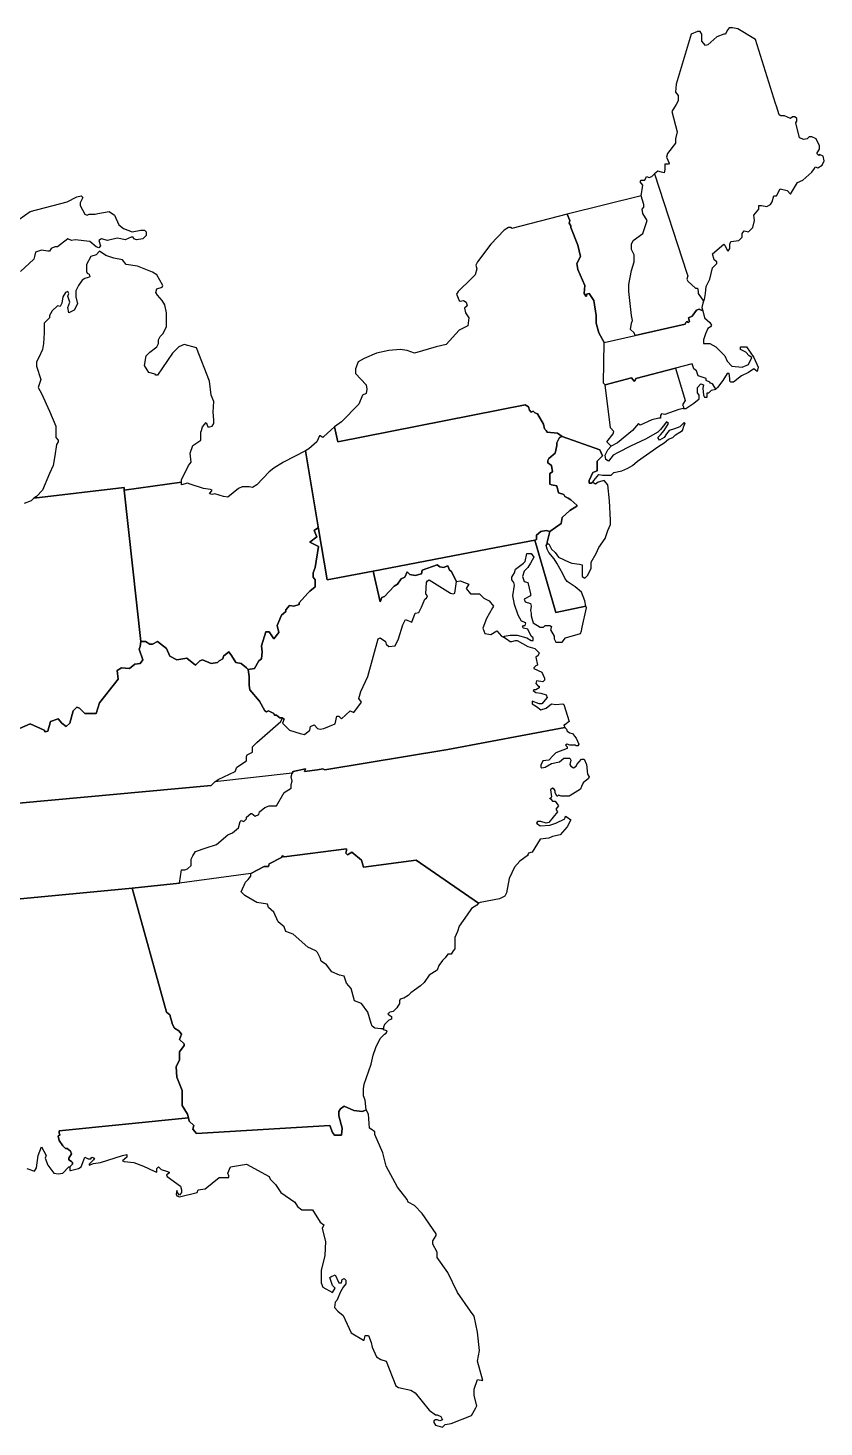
# Model space of a CAD drawing. Extents: x -21.6 to -5.8, y -9.1 to 1.5.
# Drawn here: x -11 to -5.8, y -8.15 to 0.99 of the extents above; entities that cross this region are included whole.
import ezdxf

# ---------------------------------------------------------------- set-up
doc = ezdxf.new("R2010")
doc.units = 0
doc.header["$MEASUREMENT"] = 0
doc.layers.add('BORDERS', color=18, linetype='CONTINUOUS')

msp = doc.modelspace()

# ---------------------------------------------------------------- linework, layer by layer
at = {"layer": 'BORDERS', "color": 7}
for points in [[(-6.9084, 0.0388), (-6.696, -0.61), (-6.6902, -0.6272), (-6.696, -0.6501), (-6.6902, -0.6616), (-6.6386, -0.7076), (-6.6271, -0.7076), (-6.6214, -0.7305), (-6.6214, -0.742), (-6.5869, -0.7937), (-6.5812, -0.7822), (-6.5754, -0.742), (-6.5697, -0.6961), (-6.5467, -0.6501), (-6.5295, -0.5755), (-6.5008, -0.5468), (-6.5008, -0.5353), (-6.518, -0.5238), (-6.5295, -0.4836), (-6.4549, -0.4205), (-6.4491, -0.4262), (-6.4319, -0.4607), (-6.4261, -0.4664), (-6.4147, -0.4492), (-6.4147, -0.4205), (-6.4089, -0.4033), (-6.3572, -0.3975), (-6.3343, -0.3746), (-6.3343, -0.3516), (-6.3228, -0.3344), (-6.2941, -0.3401), (-6.2769, -0.3229), (-6.2654, -0.3114), (-6.2539, -0.2655), (-6.2596, -0.231), (-6.2252, -0.1908), (-6.2252, -0.1679), (-6.208, -0.1679), (-6.1735, -0.1736), (-6.1506, -0.1621), (-6.1391, -0.1449), (-6.1276, -0.1047), (-6.1104, -0.1047), (-6.0874, -0.0588), (-6.0415, -0.0703), (-6.0185, -0.0932), (-5.9726, -0.0186), (-5.9381, -0.0014), (-5.8807, 0.0503), (-5.8635, 0.0733), (-5.8577, 0.0847), (-5.8405, 0.079), (-5.8118, 0.0962), (-5.8003, 0.1249), (-5.8061, 0.1536), (-5.829, 0.1651), (-5.8348, 0.1594), (-5.8463, 0.1709), (-5.8348, 0.1938), (-5.829, 0.1996), (-5.829, 0.2225), (-5.852, 0.2685), (-5.8807, 0.28), (-5.8979, 0.28), (-5.9094, 0.2685), (-5.9324, 0.2627), (-5.9611, 0.2742), (-5.9841, 0.3718), (-5.9783, 0.3833), (-5.9783, 0.4005), (-5.9898, 0.412), (-6.007, 0.412), (-6.0185, 0.4005), (-6.0587, 0.4178), (-6.0817, 0.4178), (-6.0931, 0.4235), (-6.1104, 0.4809), (-6.1161, 0.4981), (-6.2482, 0.9173), (-6.363, 0.9861), (-6.3974, 0.9919), (-6.4204, 0.9919), (-6.4319, 0.9747), (-6.4434, 0.9517), (-6.4549, 0.9517), (-6.5008, 0.9345), (-6.5582, 0.8828), (-6.5754, 0.8771), (-6.5984, 0.9058), (-6.5984, 0.9517), (-6.6099, 0.9689), (-6.6271, 0.9689), (-6.6673, 0.9517), (-6.7649, 0.6244), (-6.7706, 0.5728), (-6.7534, 0.5498), (-6.7534, 0.5154), (-6.7649, 0.4924), (-6.7764, 0.4752), (-6.7936, 0.4465), (-6.7591, 0.3144), (-6.7706, 0.2685), (-6.7706, 0.2398), (-6.8223, 0.1709), (-6.828, 0.1479), (-6.8108, 0.1077), (-6.8166, 0.102), (-6.8395, 0.102), (-6.8395, 0.0675), (-6.8453, 0.0446), (-6.8625, 0.0503), (-6.8855, 0.056)], [(-6.5926, -0.8568), (-6.6156, -0.8454), (-6.6328, -0.8511), (-6.6615, -0.8913), (-6.6845, -0.9028), (-6.6788, -0.9257), (-6.6845, -0.9315), (-6.696, -0.9257), (-6.7017, -0.9315), (-6.7075, -0.943), (-7.0347, -1.0176), (-7.0405, -1.0004), (-7.0634, -0.9774), (-7.0577, -0.9372), (-7.052, -0.92), (-7.0577, -0.8855), (-7.0749, -0.7305), (-7.0749, -0.6846), (-7.0577, -0.5927), (-7.0405, -0.5353), (-7.0405, -0.4894), (-7.0577, -0.4549), (-7.0577, -0.4205), (-7.0462, -0.3975), (-6.9831, -0.3516), (-6.9544, -0.2655), (-6.9831, -0.2195), (-6.9888, -0.1908), (-6.9773, -0.1794), (-6.9773, -0.1621), (-6.9945, -0.1047), (-6.9831, -0.0358), (-7.0003, -0.0129), (-6.9945, -0.0014), (-6.9716, -0.0014), (-6.9601, 0.0216), (-6.9429, 0.0159), (-6.9256, 0.0216), (-6.9084, 0.0388), (-6.696, -0.61), (-6.6902, -0.6272), (-6.696, -0.6501), (-6.6902, -0.6616), (-6.6386, -0.7076), (-6.6271, -0.7076), (-6.6214, -0.7305), (-6.6214, -0.742), (-6.5869, -0.7937), (-6.5926, -0.8052), (-6.5984, -0.8339)], [(-7.4768, -0.2253), (-7.4596, -0.2655), (-7.4653, -0.2827), (-7.4539, -0.2999), (-7.4539, -0.3114), (-7.4079, -0.4262), (-7.3907, -0.5009), (-7.4137, -0.5468), (-7.4079, -0.587), (-7.362, -0.6903), (-7.3677, -0.742), (-7.3563, -0.7592), (-7.3505, -0.7592), (-7.3505, -0.7478), (-7.3333, -0.742), (-7.3046, -0.7879), (-7.2874, -0.8855), (-7.2874, -0.9372), (-7.2701, -1.0004), (-7.2357, -1.0635), (-7.0347, -1.0176), (-7.0405, -1.0004), (-7.0634, -0.9774), (-7.0577, -0.9372), (-7.052, -0.92), (-7.0577, -0.8855), (-7.0749, -0.7305), (-7.0749, -0.6846), (-7.0577, -0.5927), (-7.0405, -0.5353), (-7.0405, -0.4894), (-7.0577, -0.4549), (-7.0577, -0.4205), (-7.0462, -0.3975), (-6.9831, -0.3516), (-6.9544, -0.2655), (-6.9831, -0.2195), (-6.9888, -0.1908), (-6.9773, -0.1794), (-6.9773, -0.1621), (-6.9945, -0.1047)], [(-7.5113, -1.6779), (-7.2644, -1.764), (-7.2472, -1.8042), (-7.2644, -1.8214), (-7.2816, -1.8386), (-7.2816, -1.8616), (-7.2816, -1.9018), (-7.2988, -1.9075), (-7.3103, -1.9133), (-7.3333, -1.9649), (-7.3333, -1.9822), (-7.3218, -1.9822), (-7.3103, -1.9764), (-7.3046, -1.9649), (-7.2701, -1.9247), (-7.2472, -1.9305), (-7.1898, -1.9305), (-7.1725, -1.9133), (-7.1209, -1.9018), (-7.0807, -1.8846), (-7.052, -1.8673), (-7.0175, -1.8386), (-6.8797, -1.741), (-6.8453, -1.7181), (-6.8166, -1.6951), (-6.7879, -1.6836), (-6.7706, -1.6664), (-6.7419, -1.6492), (-6.7247, -1.6377), (-6.7132, -1.6032), (-6.7075, -1.5917), (-6.7132, -1.586), (-6.7419, -1.6147), (-6.7764, -1.6262), (-6.8108, -1.6377), (-6.828, -1.6606), (-6.8453, -1.6836), (-6.874, -1.7008), (-6.8855, -1.6836), (-6.8682, -1.6664), (-6.8453, -1.6377), (-6.8166, -1.5917), (-6.828, -1.5803), (-6.851, -1.609), (-6.8682, -1.6319), (-6.8855, -1.6492), (-6.9658, -1.6951), (-7.0634, -1.741), (-7.1438, -1.7812), (-7.1783, -1.7984), (-7.207, -1.8386), (-7.2242, -1.8271), (-7.2299, -1.7984), (-7.2127, -1.764), (-7.1898, -1.741), (-7.2185, -1.7123), (-7.1783, -1.6606), (-7.1725, -1.6434), (-7.1955, -1.6204), (-7.2299, -1.3391), (-7.2414, -1.3276), (-7.2357, -1.0635), (-7.2701, -1.0004), (-7.2874, -0.9372), (-7.2874, -0.8855), (-7.3046, -0.7879), (-7.3333, -0.742), (-7.3505, -0.7478), (-7.3505, -0.7592), (-7.3563, -0.7592), (-7.3677, -0.742), (-7.362, -0.6903), (-7.4079, -0.587), (-7.4137, -0.5468), (-7.3907, -0.5009), (-7.4079, -0.4262), (-7.4539, -0.3114), (-7.4539, -0.2999), (-7.4653, -0.2827), (-7.4596, -0.2655), (-7.4768, -0.2253), (-7.8385, -0.3171), (-7.8443, -0.3114), (-7.8615, -0.3114), (-7.8902, -0.3286), (-7.9763, -0.4205), (-8.0624, -0.5353), (-8.0739, -0.5583), (-8.0682, -0.5813), (-8.0797, -0.6214), (-8.1026, -0.6444), (-8.1888, -0.7305), (-8.2002, -0.7478), (-8.183, -0.7879), (-8.1773, -0.7937), (-8.1543, -0.7879), (-8.1371, -0.7994), (-8.1313, -0.8224), (-8.1486, -0.8396), (-8.1428, -0.8683), (-8.1199, -0.9028), (-8.1256, -0.9544), (-8.183, -0.9832), (-8.2691, -1.075), (-8.3323, -1.0922), (-8.4758, -1.1324), (-8.5218, -1.1152), (-8.5677, -1.1095), (-8.6423, -1.1152), (-8.7227, -1.1324), (-8.8031, -1.1669), (-8.8433, -1.1898), (-8.8605, -1.2358), (-8.8605, -1.2645), (-8.7916, -1.3391), (-8.7859, -1.3678), (-8.7916, -1.3965), (-8.8146, -1.408), (-8.8375, -1.4654), (-8.9524, -1.5803), (-8.9983, -1.6147), (-8.9753, -1.7123), (-7.7524, -1.4712), (-7.7294, -1.4827), (-7.7237, -1.5056), (-7.7122, -1.5171), (-7.7007, -1.5114), (-7.6893, -1.5228), (-7.672, -1.5286), (-7.6318, -1.5975), (-7.6261, -1.6262), (-7.6146, -1.6377), (-7.6089, -1.6492), (-7.54, -1.6549)], [(-10.9619, -2.0798), (-10.3705, -2.0109), (-10.3705, -2.0281), (-9.9973, -1.9764), (-9.9973, -1.9592), (-9.9514, -1.8673), (-9.9341, -1.8444), (-9.9399, -1.7869), (-9.9227, -1.7353), (-9.871, -1.7008), (-9.871, -1.6492), (-9.8652, -1.6377), (-9.8595, -1.6147), (-9.8365, -1.586), (-9.8251, -1.6147), (-9.8136, -1.6147), (-9.7963, -1.609), (-9.7849, -1.5917), (-9.7849, -1.5688), (-9.7906, -1.5171), (-9.7849, -1.4482), (-9.8021, -1.408), (-9.8136, -1.3162), (-9.8997, -1.098), (-9.9801, -1.075), (-10.0145, -1.0922), (-10.0547, -1.1324), (-10.1523, -1.276), (-10.1638, -1.276), (-10.1695, -1.2702), (-10.2097, -1.2587), (-10.2212, -1.2415), (-10.2384, -1.2128), (-10.227, -1.1497), (-10.204, -1.1267), (-10.1581, -1.0922), (-10.1466, -1.0693), (-10.1466, -1.0463), (-10.1351, -1.0233), (-10.1179, -1.0061), (-10.0949, -0.9602), (-10.0949, -0.8683), (-10.1064, -0.8167), (-10.1236, -0.7879), (-10.1523, -0.7535), (-10.1638, -0.7363), (-10.1581, -0.7133), (-10.1236, -0.7018), (-10.1179, -0.6903), (-10.1581, -0.6214), (-10.1868, -0.6042), (-10.2844, -0.564), (-10.359, -0.5525), (-10.382, -0.5238), (-10.4394, -0.5124), (-10.4911, -0.4951), (-10.5312, -0.4664), (-10.5542, -0.4894), (-10.5887, -0.5009), (-10.6174, -0.5525), (-10.6174, -0.5985), (-10.6116, -0.61), (-10.6001, -0.6157), (-10.5944, -0.6329), (-10.6059, -0.6387), (-10.6289, -0.6444), (-10.6461, -0.6559), (-10.669, -0.6903), (-10.6863, -0.7248), (-10.6863, -0.765), (-10.6748, -0.8109), (-10.6977, -0.8511), (-10.7322, -0.8683), (-10.7379, -0.8339), (-10.7265, -0.7994), (-10.7379, -0.7592), (-10.7322, -0.742), (-10.7379, -0.7305), (-10.7552, -0.7363), (-10.7724, -0.765), (-10.7781, -0.8052), (-10.7896, -0.8281), (-10.8068, -0.8224), (-10.8413, -0.8568), (-10.8585, -0.8855), (-10.8585, -0.9028), (-10.893, -0.9372), (-10.893, -1.0004), (-10.8987, -1.0693), (-10.9044, -1.1095), (-10.9274, -1.1611), (-10.9446, -1.1898), (-10.9446, -1.2185), (-10.9159, -1.3047), (-10.9331, -1.3563), (-10.9102, -1.3965), (-10.8585, -1.5114), (-10.8183, -1.609), (-10.8183, -1.6836), (-10.8011, -1.7008), (-10.8011, -1.7123), (-10.8126, -1.7295), (-10.8241, -1.8042), (-10.8355, -1.8673), (-10.8585, -1.919), (-10.9044, -2.0281), (-10.9446, -2.0683)], [(-7.2357, -1.0635), (-7.0347, -1.0176), (-6.7075, -0.943), (-6.7017, -0.9315), (-6.696, -0.9257), (-6.6845, -0.9315), (-6.6788, -0.9257), (-6.6845, -0.9028), (-6.6615, -0.8913), (-6.6328, -0.8511), (-6.6156, -0.8454), (-6.5926, -0.8568), (-6.5812, -0.9028), (-6.5467, -0.9315), (-6.5352, -0.9487), (-6.541, -0.9602), (-6.5582, -0.9717), (-6.5754, -1.0061), (-6.5869, -1.0463), (-6.5869, -1.0693), (-6.5467, -1.0693), (-6.5065, -1.0922), (-6.4491, -1.1497), (-6.4319, -1.1841), (-6.4032, -1.2185), (-6.3343, -1.2243), (-6.2941, -1.2071), (-6.2711, -1.1611), (-6.2884, -1.1497), (-6.3113, -1.1267), (-6.3458, -1.1095), (-6.3458, -1.0922), (-6.3171, -1.0922), (-6.3056, -1.0922), (-6.2596, -1.1611), (-6.2309, -1.2243), (-6.2367, -1.253), (-6.2596, -1.2358), (-6.2941, -1.2587), (-6.34, -1.2817), (-6.3917, -1.3219), (-6.4089, -1.3219), (-6.4147, -1.3162), (-6.4147, -1.2989), (-6.4204, -1.2645), (-6.4319, -1.2645), (-6.4606, -1.3104), (-6.495, -1.3563), (-6.5065, -1.3678), (-6.5237, -1.3391), (-6.5295, -1.3334), (-6.541, -1.3276), (-6.5467, -1.3219), (-6.5697, -1.3104), (-6.5697, -1.2989), (-6.6214, -1.2817), (-6.6328, -1.2473), (-6.6501, -1.2358), (-6.6615, -1.2013), (-6.7706, -1.23), (-7.029, -1.2989), (-7.0347, -1.3104), (-7.0405, -1.3162), (-7.0577, -1.2932), (-7.2299, -1.3391), (-7.2414, -1.3276)], [(-7.2299, -1.3391), (-7.0577, -1.2932), (-7.0405, -1.3162), (-7.0347, -1.3104), (-7.029, -1.2989), (-6.7706, -1.23), (-6.7075, -1.4425), (-6.719, -1.4597), (-6.7247, -1.4712), (-6.719, -1.4827), (-6.719, -1.4941), (-6.7477, -1.4999), (-6.8395, -1.5343), (-6.8625, -1.5286), (-6.8682, -1.5401), (-6.8682, -1.5573), (-6.8797, -1.5573), (-6.9256, -1.5688), (-7.0003, -1.6032), (-7.0118, -1.5917), (-7.052, -1.6377), (-7.1496, -1.7181), (-7.1898, -1.741), (-7.2185, -1.7123), (-7.1783, -1.6606), (-7.1725, -1.6434), (-7.1955, -1.6204)], [(-6.7706, -1.23), (-6.7075, -1.4425), (-6.719, -1.4597), (-6.7247, -1.4712), (-6.719, -1.4827), (-6.719, -1.4941), (-6.7017, -1.4941), (-6.6501, -1.4597), (-6.6156, -1.431), (-6.6156, -1.408), (-6.6271, -1.3908), (-6.6271, -1.3563), (-6.6041, -1.3334), (-6.5869, -1.3391), (-6.5926, -1.3621), (-6.5869, -1.408), (-6.5812, -1.4195), (-6.5639, -1.4195), (-6.5639, -1.3908), (-6.5525, -1.3908), (-6.5352, -1.3736), (-6.5065, -1.3678), (-6.5237, -1.3391), (-6.5295, -1.3334), (-6.541, -1.3276), (-6.5467, -1.3219), (-6.5697, -1.3104), (-6.5697, -1.2989), (-6.6214, -1.2817), (-6.6328, -1.2473), (-6.6501, -1.2358), (-6.6615, -1.2013)], [(-8.7457, -2.5563), (-7.9419, -2.4013), (-7.6893, -2.3553), (-7.6778, -2.3496), (-7.6778, -2.3209), (-7.6491, -2.2979), (-7.6146, -2.2922), (-7.5916, -2.2979), (-7.517, -2.2463), (-7.5113, -2.2061), (-7.4596, -2.1601), (-7.4137, -2.1314), (-7.4137, -2.1257), (-7.4539, -2.0912), (-7.4711, -2.0798), (-7.494, -2.0683), (-7.4998, -2.0568), (-7.5342, -2.0453), (-7.5457, -1.9994), (-7.5802, -1.9936), (-7.5916, -1.9879), (-7.5916, -1.919), (-7.5744, -1.9075), (-7.5802, -1.8673), (-7.6031, -1.8501), (-7.6031, -1.8329), (-7.5974, -1.8214), (-7.5572, -1.7869), (-7.5457, -1.7353), (-7.5457, -1.7181), (-7.5285, -1.6836), (-7.5113, -1.6779), (-7.54, -1.6549), (-7.6089, -1.6492), (-7.6146, -1.6377), (-7.6261, -1.6262), (-7.6318, -1.5975), (-7.672, -1.5286), (-7.6893, -1.5228), (-7.7007, -1.5114), (-7.7122, -1.5171), (-7.7237, -1.5056), (-7.7294, -1.4827), (-7.7524, -1.4712), (-8.9753, -1.7123), (-8.9983, -1.6147), (-9.0672, -1.6779), (-9.0729, -1.6836), (-9.0902, -1.6721), (-9.0959, -1.6721), (-9.1131, -1.7123), (-9.1648, -1.7582), (-9.1878, -1.7697), (-9.1016, -2.2807), (-9.0442, -2.6137)], [(-7.5916, -2.2979), (-7.6089, -2.3668), (-7.6089, -2.3783), (-7.5974, -2.3783), (-7.5802, -2.4128), (-7.5572, -2.4357), (-7.5342, -2.4644), (-7.4653, -2.4989), (-7.4481, -2.5046), (-7.3964, -2.5104), (-7.3792, -2.5161), (-7.3792, -2.562), (-7.3792, -2.5907), (-7.362, -2.6022), (-7.3448, -2.585), (-7.3218, -2.5391), (-7.3218, -2.4989), (-7.2874, -2.4415), (-7.2701, -2.4013), (-7.2299, -2.3439), (-7.2127, -2.2922), (-7.1955, -2.252), (-7.1955, -2.2233), (-7.2012, -2.097), (-7.2127, -1.9936), (-7.2357, -1.9649), (-7.2759, -1.9764), (-7.2931, -1.9879), (-7.3046, -1.9822), (-7.3103, -1.9764), (-7.3218, -1.9822), (-7.3333, -1.9822), (-7.3333, -1.9649), (-7.3103, -1.9133), (-7.2988, -1.9075), (-7.2816, -1.9018), (-7.2816, -1.8616), (-7.2816, -1.8386), (-7.2644, -1.8214), (-7.2472, -1.8042), (-7.2644, -1.764), (-7.5113, -1.6779), (-7.5285, -1.6836), (-7.5457, -1.7181), (-7.5457, -1.7353), (-7.5572, -1.7869), (-7.5974, -1.8214), (-7.6031, -1.8329), (-7.6031, -1.8501), (-7.5802, -1.8673), (-7.5744, -1.9075), (-7.5916, -1.919), (-7.5916, -1.9879), (-7.5802, -1.9936), (-7.5457, -1.9994), (-7.5342, -2.0453), (-7.4998, -2.0568), (-7.494, -2.0683), (-7.4711, -2.0798), (-7.4539, -2.0912), (-7.4137, -2.1257), (-7.4137, -2.1314), (-7.4596, -2.1601), (-7.5113, -2.2061), (-7.517, -2.2463)], [(-10.3705, -2.0281), (-10.2614, -3.0156), (-10.2327, -3.0156), (-10.204, -3.0328), (-10.1868, -3.0328), (-10.1523, -3.0156), (-10.0949, -3.0615), (-10.0719, -3.1132), (-10.026, -3.1362), (-9.9628, -3.1247), (-9.9054, -3.1706), (-9.8767, -3.1419), (-9.8595, -3.1362), (-9.8021, -3.1591), (-9.7619, -3.1534), (-9.7504, -3.1419), (-9.7275, -3.1304), (-9.7217, -3.1132), (-9.6873, -3.0845), (-9.67, -3.1075), (-9.6413, -3.1534), (-9.6069, -3.1591), (-9.5724, -3.1878), (-9.561, -3.1993), (-9.5208, -3.1936), (-9.4921, -3.1419), (-9.4748, -3.1304), (-9.4691, -3.0845), (-9.4748, -3.0443), (-9.4461, -2.9525), (-9.4232, -2.9525), (-9.3944, -2.9984), (-9.36, -2.9582), (-9.3715, -2.9123), (-9.3428, -2.8434), (-9.3141, -2.8204), (-9.3141, -2.8089), (-9.2911, -2.7802), (-9.2624, -2.786), (-9.2279, -2.7745), (-9.2279, -2.763), (-9.1705, -2.6998), (-9.1591, -2.6883), (-9.1246, -2.6596), (-9.1246, -2.6137), (-9.1361, -2.5965), (-9.1361, -2.5678), (-9.1246, -2.5333), (-9.1016, -2.3955), (-9.1591, -2.3668), (-9.1131, -2.3324), (-9.1303, -2.2922), (-9.1074, -2.275), (-9.1016, -2.2807), (-9.1878, -1.7697), (-9.3313, -1.8444), (-9.3944, -1.8846), (-9.4232, -1.9075), (-9.5035, -1.9936), (-9.5322, -2.0109), (-9.5552, -2.0051), (-9.6011, -2.0051), (-9.6241, -2.0166), (-9.693, -2.074), (-9.7217, -2.0683), (-9.7791, -2.0511), (-9.7963, -2.0568), (-9.8136, -2.0511), (-9.7963, -2.0281), (-9.8078, -2.0223), (-9.8538, -2.0166), (-9.9399, -1.9879), (-9.9571, -1.9822), (-9.9973, -1.9936), (-9.9973, -1.9764)], [(-9.1016, -2.2807), (-9.1074, -2.275), (-9.1303, -2.2922), (-9.1131, -2.3324), (-9.1591, -2.3668), (-9.1016, -2.3955), (-9.1246, -2.5333), (-9.1361, -2.5678), (-9.1361, -2.5965), (-9.1246, -2.6137), (-9.1246, -2.6596), (-9.1591, -2.6883), (-9.1705, -2.6998), (-9.2279, -2.763), (-9.2279, -2.7745), (-9.2624, -2.786), (-9.2911, -2.7802), (-9.3141, -2.8089), (-9.3141, -2.8204), (-9.3428, -2.8434), (-9.3715, -2.9123), (-9.36, -2.9582), (-9.3944, -2.9984), (-9.4232, -2.9525), (-9.4461, -2.9525), (-9.4748, -3.0443), (-9.4691, -3.0845), (-9.4748, -3.1304), (-9.4921, -3.1419), (-9.5208, -3.1936), (-9.561, -3.1993), (-9.5552, -3.2453), (-9.5552, -3.2797), (-9.5552, -3.3027), (-9.5495, -3.3314), (-9.4863, -3.406), (-9.4519, -3.4692), (-9.4404, -3.4749), (-9.4289, -3.4692), (-9.3944, -3.4864), (-9.3887, -3.4979), (-9.3772, -3.4979), (-9.3543, -3.5151), (-9.337, -3.5151), (-9.3256, -3.5209), (-9.337, -3.5496), (-9.2911, -3.5955), (-9.2222, -3.6185), (-9.1935, -3.6242), (-9.1591, -3.5955), (-9.1533, -3.5725), (-9.1303, -3.561), (-9.1074, -3.584), (-9.0902, -3.5897), (-9.0672, -3.584), (-8.9926, -3.5553), (-8.9811, -3.5036), (-8.9696, -3.5036), (-8.9524, -3.5209), (-8.8949, -3.4692), (-8.872, -3.4807), (-8.8203, -3.4118), (-8.8375, -3.3888), (-8.8261, -3.3429), (-8.7801, -3.2453), (-8.7112, -2.9984), (-8.6997, -2.9926), (-8.6653, -3.0156), (-8.6596, -3.0328), (-8.6423, -3.0501), (-8.6021, -3.0443), (-8.5792, -2.9984), (-8.5505, -2.9065), (-8.5332, -2.8721), (-8.493, -2.8893), (-8.4701, -2.8319), (-8.4471, -2.8261), (-8.4299, -2.7917), (-8.4069, -2.74), (-8.3954, -2.7343), (-8.3897, -2.7171), (-8.4012, -2.7056), (-8.3954, -2.6309), (-8.3897, -2.6195), (-8.3782, -2.6137), (-8.2404, -2.6998), (-8.2232, -2.7056), (-8.2117, -2.6998), (-8.2002, -2.6252), (-8.2347, -2.5563), (-8.2462, -2.5506), (-8.2577, -2.5218), (-8.2864, -2.5333), (-8.3093, -2.5276), (-8.3265, -2.5161), (-8.4242, -2.5506), (-8.4299, -2.5735), (-8.4701, -2.585), (-8.5045, -2.5793), (-8.5218, -2.562), (-8.539, -2.5965), (-8.5619, -2.608), (-8.5849, -2.6424), (-8.6079, -2.6539), (-8.671, -2.7228), (-8.6883, -2.7285), (-8.6997, -2.7572), (-8.7457, -2.5563), (-9.0442, -2.6137)], [(-7.6893, -2.3553), (-7.9419, -2.4013), (-8.7457, -2.5563), (-8.6997, -2.7572), (-8.6883, -2.7285), (-8.671, -2.7228), (-8.6079, -2.6539), (-8.5849, -2.6424), (-8.5619, -2.608), (-8.539, -2.5965), (-8.5218, -2.562), (-8.5045, -2.5793), (-8.4701, -2.585), (-8.4299, -2.5735), (-8.4242, -2.5506), (-8.3265, -2.5161), (-8.3093, -2.5276), (-8.2864, -2.5333), (-8.2577, -2.5218), (-8.2462, -2.5506), (-8.2347, -2.5563), (-8.2002, -2.6252), (-8.1773, -2.6195), (-8.1486, -2.6309), (-8.1199, -2.6424), (-8.1371, -2.6711), (-8.1084, -2.7056), (-8.051, -2.7056), (-8.0223, -2.7343), (-7.9878, -2.7515), (-7.9591, -2.786), (-7.9648, -2.7974), (-8.005, -2.8663), (-8.028, -2.9295), (-8.0165, -2.9639), (-7.9763, -2.9697), (-7.9361, -2.9467), (-7.9074, -2.9812), (-7.8845, -2.9926), (-7.8902, -2.9812), (-7.85, -2.9754), (-7.8041, -2.9754), (-7.7409, -2.9926), (-7.7122, -3.0099), (-7.7007, -3.0099), (-7.7007, -2.9926), (-7.7122, -2.9812), (-7.7352, -2.9352), (-7.7639, -2.9295), (-7.7696, -2.9237), (-7.7639, -2.9123), (-7.7524, -2.9123), (-7.7467, -2.895), (-7.7754, -2.8836), (-7.7983, -2.8434), (-7.8213, -2.7745), (-7.827, -2.7515), (-7.8328, -2.7171), (-7.8213, -2.6482), (-7.827, -2.6309), (-7.8385, -2.6137), (-7.8385, -2.5965), (-7.8328, -2.585), (-7.8213, -2.5678), (-7.8156, -2.5448), (-7.7639, -2.5046), (-7.7524, -2.4931), (-7.7409, -2.4415), (-7.7122, -2.4415), (-7.695, -2.4644), (-7.718, -2.5046), (-7.7352, -2.5333), (-7.7582, -2.5563), (-7.7696, -2.5907), (-7.7582, -2.6252), (-7.7352, -2.6309), (-7.718, -2.7056), (-7.718, -2.7171), (-7.7582, -2.74), (-7.7524, -2.7572), (-7.718, -2.7687), (-7.7122, -2.786), (-7.718, -2.8147), (-7.7122, -2.8319), (-7.7122, -2.8491), (-7.7007, -2.895), (-7.6548, -2.9237), (-7.6318, -2.9237), (-7.6204, -2.9123), (-7.5916, -2.9123), (-7.5802, -2.918), (-7.5859, -2.941), (-7.5629, -2.9812), (-7.5629, -2.9984), (-7.5515, -3.0213), (-7.5113, -3.0213), (-7.4883, -2.9926), (-7.3907, -2.9639), (-7.385, -2.9467), (-7.3792, -2.9237), (-7.3505, -2.7974), (-7.3563, -2.786), (-7.5515, -2.8261)], [(-7.3563, -2.786), (-7.362, -2.7515), (-7.385, -2.6941), (-7.4251, -2.6596), (-7.4768, -2.6252), (-7.494, -2.6022), (-7.5055, -2.5735), (-7.5457, -2.5046), (-7.5629, -2.4759), (-7.5974, -2.4357), (-7.6089, -2.4128), (-7.6146, -2.3898), (-7.6089, -2.3783), (-7.6089, -2.3668), (-7.5916, -2.2979), (-7.6146, -2.2922), (-7.6491, -2.2979), (-7.6778, -2.3209), (-7.6778, -2.3496), (-7.6893, -2.3553), (-7.5515, -2.8261)], [(-7.494, -3.5783), (-8.2577, -3.7218), (-9.0614, -3.8539), (-9.0729, -3.8481), (-9.1074, -3.8539), (-9.1935, -3.8653), (-9.1878, -3.8481), (-9.2681, -3.8653), (-9.2739, -3.8768), (-9.7791, -3.9342), (-9.7562, -3.917), (-9.6471, -3.8653), (-9.6356, -3.8366), (-9.5724, -3.7964), (-9.5724, -3.7677), (-9.5667, -3.7562), (-9.5322, -3.739), (-9.5322, -3.7046), (-9.5035, -3.6759), (-9.3485, -3.5381), (-9.337, -3.5151), (-9.3256, -3.5209), (-9.337, -3.5496), (-9.2911, -3.5955), (-9.2222, -3.6185), (-9.1935, -3.6242), (-9.1591, -3.5955), (-9.1533, -3.5725), (-9.1303, -3.561), (-9.1074, -3.584), (-9.0902, -3.5897), (-9.0672, -3.584), (-8.9926, -3.5553), (-8.9811, -3.5036), (-8.9696, -3.5036), (-8.9524, -3.5209), (-8.8949, -3.4692), (-8.872, -3.4807), (-8.8203, -3.4118), (-8.8375, -3.3888), (-8.8261, -3.3429), (-8.7801, -3.2453), (-8.7112, -2.9984), (-8.6997, -2.9926), (-8.6653, -3.0156), (-8.6596, -3.0328), (-8.6423, -3.0501), (-8.6021, -3.0443), (-8.5792, -2.9984), (-8.5505, -2.9065), (-8.5332, -2.8721), (-8.493, -2.8893), (-8.4701, -2.8319), (-8.4471, -2.8261), (-8.4299, -2.7917), (-8.4069, -2.74), (-8.3954, -2.7343), (-8.3897, -2.7171), (-8.4012, -2.7056), (-8.3954, -2.6309), (-8.3897, -2.6195), (-8.3782, -2.6137), (-8.2404, -2.6998), (-8.2232, -2.7056), (-8.2117, -2.6998), (-8.2002, -2.6252), (-8.1773, -2.6195), (-8.1486, -2.6309), (-8.1199, -2.6424), (-8.1371, -2.6711), (-8.1084, -2.7056), (-8.051, -2.7056), (-8.0223, -2.7343), (-7.9878, -2.7515), (-7.9591, -2.786), (-7.9648, -2.7974), (-8.005, -2.8663), (-8.028, -2.9295), (-8.0165, -2.9639), (-7.9763, -2.9697), (-7.9361, -2.9467), (-7.9074, -2.9812), (-7.8845, -2.9926), (-7.873, -2.9984), (-7.85, -3.0156), (-7.8385, -3.0156), (-7.8156, -3.0099), (-7.8041, -3.0099), (-7.7352, -3.0501), (-7.6893, -3.0615), (-7.6605, -3.0902), (-7.6663, -3.1075), (-7.6835, -3.119), (-7.672, -3.1706), (-7.6835, -3.1764), (-7.695, -3.1878), (-7.695, -3.1936), (-7.6433, -3.2166), (-7.6261, -3.2567), (-7.6261, -3.2682), (-7.6376, -3.2797), (-7.6778, -3.274), (-7.6835, -3.2912), (-7.6663, -3.3084), (-7.6605, -3.3084), (-7.6605, -3.3199), (-7.6835, -3.3314), (-7.695, -3.3314), (-7.7007, -3.3371), (-7.6835, -3.3486), (-7.6491, -3.3544), (-7.6146, -3.3658), (-7.6089, -3.3831), (-7.6433, -3.4232), (-7.6605, -3.4232), (-7.7065, -3.406), (-7.7065, -3.4232), (-7.6778, -3.4405), (-7.6491, -3.4634), (-7.6146, -3.452), (-7.5802, -3.4232), (-7.5515, -3.429), (-7.5055, -3.4232), (-7.4998, -3.429), (-7.4653, -3.5381), (-7.494, -3.561), (-7.4998, -3.561)], [(-10.0088, -4.5945), (-9.9973, -4.5084), (-9.9743, -4.5084), (-9.9571, -4.5026), (-9.9341, -4.4797), (-9.9341, -4.4567), (-9.9341, -4.4395), (-9.9227, -4.4165), (-9.9054, -4.3878), (-9.8365, -4.3648), (-9.7676, -4.3419), (-9.693, -4.2787), (-9.6643, -4.2672), (-9.6241, -4.2328), (-9.6126, -4.1926), (-9.6069, -4.1869), (-9.5897, -4.1926), (-9.5724, -4.1754), (-9.5724, -4.1639), (-9.5437, -4.1409), (-9.538, -4.1409), (-9.515, -4.1581), (-9.4921, -4.1467), (-9.4863, -4.1294), (-9.4519, -4.1007), (-9.4232, -4.0892), (-9.3772, -4.0892), (-9.3256, -4.0031), (-9.2796, -3.9744), (-9.2796, -3.9515), (-9.2739, -3.9285), (-9.2796, -3.8998), (-9.2739, -3.8768), (-9.2681, -3.8653), (-9.1878, -3.8481), (-9.1935, -3.8653), (-9.1074, -3.8539), (-9.0729, -3.8481), (-9.0614, -3.8539), (-8.2577, -3.7218), (-7.494, -3.5783), (-7.4826, -3.5897), (-7.4768, -3.6012), (-7.4596, -3.6127), (-7.4424, -3.6185), (-7.4309, -3.6357), (-7.4194, -3.6472), (-7.4022, -3.6874), (-7.4079, -3.6988), (-7.4194, -3.6988), (-7.4251, -3.6931), (-7.4424, -3.6931), (-7.4596, -3.6931), (-7.4768, -3.6874), (-7.4883, -3.6931), (-7.4768, -3.7046), (-7.4768, -3.7161), (-7.5515, -3.7448), (-7.5687, -3.762), (-7.5974, -3.7907), (-7.6376, -3.7964), (-7.6491, -3.8251), (-7.6491, -3.8366), (-7.6433, -3.8424), (-7.6204, -3.8366), (-7.5802, -3.8137), (-7.5285, -3.8022), (-7.4998, -3.7792), (-7.4596, -3.7792), (-7.4539, -3.7907), (-7.4596, -3.8194), (-7.4539, -3.8309), (-7.4366, -3.8424), (-7.4194, -3.8309), (-7.4137, -3.8194), (-7.385, -3.785), (-7.3677, -3.785), (-7.3505, -3.8194), (-7.3448, -3.8826), (-7.3333, -3.8998), (-7.339, -3.9113), (-7.3735, -3.94), (-7.385, -3.9629), (-7.3907, -3.9802), (-7.4251, -4.0031), (-7.4424, -4.0146), (-7.4653, -4.0261), (-7.517, -4.0261), (-7.5342, -4.0204), (-7.54, -4.0261), (-7.5457, -4.0261), (-7.5572, -4.0031), (-7.5572, -3.9916), (-7.5629, -3.9802), (-7.5744, -3.9744), (-7.5859, -3.9859), (-7.5802, -4.0318), (-7.5859, -4.0433), (-7.5916, -4.0376), (-7.5744, -4.0605), (-7.5572, -4.0605), (-7.5342, -4.0892), (-7.5515, -4.1122), (-7.54, -4.1294), (-7.5974, -4.1983), (-7.6146, -4.2041), (-7.6491, -4.1926), (-7.672, -4.1926), (-7.6778, -4.2041), (-7.6548, -4.2213), (-7.5916, -4.2156), (-7.5515, -4.2041), (-7.494, -4.1754), (-7.4883, -4.1581), (-7.4768, -4.1639), (-7.4539, -4.1811), (-7.4768, -4.227), (-7.5228, -4.2787), (-7.5744, -4.2902), (-7.5974, -4.3017), (-7.6548, -4.3074), (-7.7065, -4.3935), (-7.7294, -4.3993), (-7.7352, -4.4108), (-7.7294, -4.4108), (-7.7869, -4.451), (-7.8213, -4.4911), (-7.8558, -4.5658), (-7.873, -4.6576), (-7.8845, -4.6806), (-7.9189, -4.6978), (-8.0452, -4.7208), (-8.0567, -4.7265), (-8.4643, -4.4452), (-8.8088, -4.4911), (-8.8203, -4.4452), (-8.8835, -4.3935), (-8.9122, -4.4108), (-8.9237, -4.3993), (-8.9179, -4.3821), (-8.9179, -4.3706), (-9.3256, -4.4223), (-9.337, -4.4165), (-9.3428, -4.428), (-9.4232, -4.4682), (-9.4289, -4.4854), (-9.4576, -4.4854), (-9.5437, -4.5313)], [(-8.6768, -5.5476), (-8.694, -5.5476), (-8.7342, -5.5418), (-8.7514, -5.5303), (-8.7572, -5.5131), (-8.7801, -5.4385), (-8.8203, -5.3811), (-8.8662, -5.3638), (-8.8892, -5.2835), (-8.9179, -5.249), (-8.9351, -5.2031), (-8.9638, -5.1973), (-9.0155, -5.1744), (-9.05, -5.1284), (-9.0844, -5.1055), (-9.0902, -5.0825), (-9.1074, -5.0481), (-9.1189, -5.0366), (-9.1705, -5.0136), (-9.2681, -4.9275), (-9.3141, -4.9103), (-9.3256, -4.8816), (-9.3657, -4.8471), (-9.3944, -4.784), (-9.4289, -4.7553), (-9.4346, -4.7323), (-9.5035, -4.7208), (-9.5839, -4.6749), (-9.6069, -4.6519), (-9.5782, -4.5888), (-9.561, -4.5715), (-9.5437, -4.5486), (-9.5437, -4.5371), (-9.5437, -4.5313), (-9.4576, -4.4854), (-9.4289, -4.4854), (-9.4232, -4.4682), (-9.3428, -4.428), (-9.337, -4.4165), (-9.3256, -4.4223), (-8.9179, -4.3706), (-8.9179, -4.3821), (-8.9237, -4.3993), (-8.9122, -4.4108), (-8.8835, -4.3935), (-8.8203, -4.4452), (-8.8088, -4.4911), (-8.4643, -4.4452), (-8.0567, -4.7265), (-8.0682, -4.738), (-8.1026, -4.761), (-8.1313, -4.8012), (-8.183, -4.8758), (-8.1945, -4.9103), (-8.2117, -4.9505), (-8.2117, -4.9906), (-8.2117, -5.0251), (-8.2232, -5.0366), (-8.2347, -5.0595), (-8.2577, -5.0595), (-8.2749, -5.0825), (-8.2921, -5.0997), (-8.3151, -5.1342), (-8.3265, -5.1629), (-8.3782, -5.1973), (-8.4127, -5.2433), (-8.4356, -5.2662), (-8.4758, -5.2949), (-8.4988, -5.3122), (-8.516, -5.3294), (-8.5447, -5.3466), (-8.5677, -5.3524), (-8.5734, -5.3638), (-8.5734, -5.3753), (-8.5734, -5.3811), (-8.5907, -5.4098), (-8.6136, -5.4327), (-8.6366, -5.4385), (-8.6423, -5.4442), (-8.6481, -5.45), (-8.6423, -5.4557), (-8.6308, -5.4614), (-8.6251, -5.4672), (-8.6251, -5.4844), (-8.6423, -5.4902), (-8.671, -5.5189), (-8.6768, -5.5361)], [(-10.3188, -4.6289), (-10.0949, -5.4385), (-10.0719, -5.4557), (-10.0547, -5.5189), (-10.0432, -5.5418), (-10.0145, -5.559), (-9.9973, -5.582), (-10.0088, -5.6165), (-9.9801, -5.6452), (-9.9801, -5.6567), (-10.0088, -5.6968), (-10.0088, -5.7485), (-10.0317, -5.7944), (-10.026, -5.8633), (-9.9916, -5.9495), (-9.9916, -6.0471), (-9.9571, -6.1045), (-9.9514, -6.1274), (-9.9456, -6.1504), (-9.9169, -6.1791), (-9.9227, -6.2021), (-9.8997, -6.2308), (-9.027, -6.1791), (-9.0098, -6.2251), (-8.9983, -6.2423), (-8.9524, -6.2423), (-8.9466, -6.1963), (-8.9696, -6.116), (-8.9696, -6.0873), (-8.9581, -6.07), (-8.9351, -6.0528), (-8.872, -6.0815), (-8.8146, -6.0873), (-8.7916, -6.0758), (-8.7973, -6.0126), (-8.8088, -5.9839), (-8.8088, -5.938), (-8.8031, -5.9093), (-8.7572, -5.7772), (-8.7457, -5.7198), (-8.7284, -5.6681), (-8.6997, -5.6107), (-8.671, -5.582), (-8.6596, -5.5763), (-8.6538, -5.559), (-8.6768, -5.5533), (-8.6768, -5.5476), (-8.694, -5.5476), (-8.7342, -5.5418), (-8.7514, -5.5303), (-8.7572, -5.5131), (-8.7801, -5.4385), (-8.8203, -5.3811), (-8.8662, -5.3638), (-8.8892, -5.2835), (-8.9179, -5.249), (-8.9351, -5.2031), (-8.9638, -5.1973), (-9.0155, -5.1744), (-9.05, -5.1284), (-9.0844, -5.1055), (-9.0902, -5.0825), (-9.1074, -5.0481), (-9.1189, -5.0366), (-9.1705, -5.0136), (-9.2681, -4.9275), (-9.3141, -4.9103), (-9.3256, -4.8816), (-9.3657, -4.8471), (-9.3944, -4.784), (-9.4289, -4.7553), (-9.4346, -4.7323), (-9.5035, -4.7208), (-9.5839, -4.6749), (-9.6069, -4.6519), (-9.5782, -4.5888), (-9.561, -4.5715), (-9.5437, -4.5486), (-9.5437, -4.5371), (-9.5437, -4.5313), (-10.0088, -4.5945)], [(-9.9514, -6.1274), (-10.7954, -6.2136), (-10.7954, -6.2308), (-10.7896, -6.2365), (-10.8011, -6.248), (-10.7954, -6.2767), (-10.7724, -6.3112), (-10.7552, -6.3284), (-10.7437, -6.3284), (-10.7207, -6.3456), (-10.715, -6.3628), (-10.7322, -6.3916), (-10.7322, -6.403), (-10.715, -6.4145), (-10.7092, -6.4203), (-10.7092, -6.4317), (-10.7265, -6.449), (-10.7265, -6.4719), (-10.7207, -6.4719), (-10.669, -6.4604), (-10.6518, -6.449), (-10.6346, -6.403), (-10.6289, -6.3858), (-10.6059, -6.3973), (-10.5887, -6.3973), (-10.5829, -6.3858), (-10.5657, -6.3916), (-10.5714, -6.403), (-10.6001, -6.4317), (-10.6001, -6.4375), (-10.5714, -6.426), (-10.5255, -6.4203), (-10.382, -6.3743), (-10.3533, -6.3686), (-10.3533, -6.3858), (-10.382, -6.4088), (-10.3705, -6.4145), (-10.3073, -6.4203), (-10.2442, -6.4432), (-10.1753, -6.4777), (-10.1581, -6.4834), (-10.1581, -6.4604), (-10.1466, -6.449), (-10.1293, -6.4662), (-10.0949, -6.4777), (-10.0777, -6.4834), (-10.0777, -6.4892), (-10.0949, -6.5006), (-10.0892, -6.5121), (-10.003, -6.5753), (-9.9973, -6.5982), (-9.9973, -6.6155), (-10.0088, -6.6327), (-10.0203, -6.6212), (-10.026, -6.604), (-10.0317, -6.6269), (-10.026, -6.6384), (-10.0088, -6.6442), (-9.894, -6.6155), (-9.8882, -6.5982), (-9.8423, -6.5925), (-9.7504, -6.5179), (-9.6873, -6.5179), (-9.6873, -6.5064), (-9.693, -6.4892), (-9.6758, -6.449), (-9.5724, -6.4317), (-9.4232, -6.5121), (-9.4174, -6.5293), (-9.383, -6.5638), (-9.3485, -6.6155), (-9.2567, -6.6786), (-9.2394, -6.7073), (-9.2107, -6.7303), (-9.1418, -6.7303), (-9.0902, -6.8107), (-9.0672, -6.8279), (-9.0787, -6.8509), (-9.0557, -6.937), (-9.0614, -7.0288), (-9.0844, -7.1265), (-9.0844, -7.2068), (-9.0729, -7.2355), (-9.0098, -7.27), (-8.9926, -7.2413), (-9.0098, -7.2241), (-9.027, -7.1724), (-9.0213, -7.1666), (-8.9926, -7.1552), (-8.9696, -7.2068), (-8.9524, -7.2068), (-8.9466, -7.1839), (-8.9351, -7.1781), (-8.9237, -7.1896), (-8.9237, -7.2126), (-8.9409, -7.2355), (-8.9581, -7.2642), (-8.9811, -7.3217), (-8.9926, -7.3331), (-8.9983, -7.3676), (-8.9753, -7.3906), (-8.9409, -7.4193), (-8.8892, -7.5341), (-8.8088, -7.58), (-8.8031, -7.58), (-8.7973, -7.5513), (-8.7744, -7.5513), (-8.7572, -7.5972), (-8.7514, -7.626), (-8.7227, -7.6891), (-8.694, -7.7063), (-8.6596, -7.7178), (-8.5964, -7.8786), (-8.5792, -7.8901), (-8.4988, -7.9073), (-8.4701, -7.9245), (-8.3782, -8.0393), (-8.338, -8.068), (-8.3265, -8.068), (-8.3036, -8.0795), (-8.2921, -8.1025), (-8.3093, -8.1082), (-8.3265, -8.1025), (-8.338, -8.1025), (-8.3495, -8.1082), (-8.3495, -8.1197), (-8.338, -8.1369), (-8.2921, -8.1484), (-8.2749, -8.1312), (-8.2347, -8.1255), (-8.1026, -8.0738), (-8.0739, -8.0221), (-8.0682, -8.0106), (-8.0854, -7.9417), (-8.0854, -7.9015), (-8.0624, -7.8384), (-8.028, -7.8441), (-8.0624, -7.7178), (-8.051, -7.6489), (-8.0624, -7.5283), (-8.0854, -7.425), (-8.1084, -7.3906), (-8.1945, -7.27), (-8.2577, -7.1379), (-8.3265, -7.0403), (-8.3265, -7.0288), (-8.3265, -7.0059), (-8.3553, -6.9542), (-8.3553, -6.9312), (-8.3323, -6.8968), (-8.3323, -6.8853), (-8.4242, -6.7533), (-8.4758, -6.7016), (-8.516, -6.6786), (-8.5218, -6.6614), (-8.5849, -6.581), (-8.6596, -6.4432), (-8.6825, -6.3571), (-8.7342, -6.2365), (-8.7342, -6.2193), (-8.7572, -6.2021), (-8.7686, -6.1963), (-8.7744, -6.1045), (-8.7916, -6.0758), (-8.8146, -6.0873), (-8.872, -6.0815), (-8.9351, -6.0528), (-8.9581, -6.07), (-8.9696, -6.0873), (-8.9696, -6.116), (-8.9466, -6.1963), (-8.9524, -6.2423), (-8.9983, -6.2423), (-9.0098, -6.2251), (-9.027, -6.1791), (-9.8997, -6.2308), (-9.9227, -6.2021), (-9.9169, -6.1791), (-9.9456, -6.1504)]]:
    msp.add_lwpolyline(points, close=True, dxfattribs=at)
for points in [[(-11.0595, -0.2597), (-10.9848, -0.2081), (-10.7437, -0.1449), (-10.6805, -0.1105), (-10.6518, -0.1047), (-10.6403, -0.1162), (-10.6576, -0.1506), (-10.6576, -0.1679), (-10.6289, -0.2253), (-10.6116, -0.231), (-10.6001, -0.2253), (-10.56, -0.2253), (-10.5427, -0.2195), (-10.4681, -0.2081), (-10.4336, -0.231), (-10.4049, -0.2942), (-10.3762, -0.3171), (-10.3188, -0.3401), (-10.2614, -0.3286), (-10.2384, -0.3286), (-10.227, -0.3401), (-10.227, -0.3631), (-10.2499, -0.386), (-10.2901, -0.3918), (-10.3073, -0.386), (-10.3131, -0.3746), (-10.3246, -0.3746), (-10.3647, -0.3918), (-10.3935, -0.386), (-10.4164, -0.3803), (-10.4796, -0.3975), (-10.5198, -0.386), (-10.537, -0.3975), (-10.5255, -0.432), (-10.537, -0.4435), (-10.5542, -0.4377), (-10.5944, -0.4033), (-10.692, -0.3918), (-10.715, -0.3975), (-10.7379, -0.386), (-10.8068, -0.4377), (-10.8241, -0.4377), (-10.847, -0.4492), (-10.8585, -0.4664), (-10.87, -0.4664), (-10.9102, -0.4607), (-10.9504, -0.4722), (-10.9561, -0.5009), (-10.9619, -0.5181), (-11.048, -0.5985)], [(-11.0537, -3.584), (-10.9848, -3.5553), (-10.893, -3.5955), (-10.8872, -3.607), (-10.87, -3.6012), (-10.8528, -3.5381), (-10.8011, -3.5209), (-10.7781, -3.5496), (-10.7494, -3.5725), (-10.7265, -3.5496), (-10.7035, -3.4692), (-10.6805, -3.4462), (-10.6633, -3.452), (-10.6289, -3.4864), (-10.5542, -3.4864), (-10.5312, -3.4175), (-10.4107, -3.2625), (-10.4164, -3.2051), (-10.3877, -3.1878), (-10.336, -3.1936), (-10.3016, -3.1649), (-10.2671, -3.1591), (-10.2499, -3.1362), (-10.2729, -3.0673), (-10.2671, -3.0501), (-10.2614, -3.0156), (-10.3705, -2.0281), (-10.3705, -2.0109), (-10.9619, -2.0798), (-10.9791, -2.097), (-11.025, -2.1142)], [(-11.0595, -4.072), (-9.8021, -3.9572), (-9.7791, -3.9342), (-9.7562, -3.917), (-9.6471, -3.8653), (-9.6356, -3.8366), (-9.5724, -3.7964), (-9.5724, -3.7677), (-9.5667, -3.7562), (-9.5322, -3.739), (-9.5322, -3.7046), (-9.5035, -3.6759), (-9.3485, -3.5381), (-9.337, -3.5151), (-9.3543, -3.5151), (-9.3772, -3.4979), (-9.3887, -3.4979), (-9.3944, -3.4864), (-9.4289, -3.4692), (-9.4404, -3.4749), (-9.4519, -3.4692), (-9.4863, -3.406), (-9.5495, -3.3314), (-9.5552, -3.3027), (-9.5552, -3.2797), (-9.5552, -3.2453), (-9.561, -3.1993), (-9.5724, -3.1878), (-9.6069, -3.1591), (-9.6413, -3.1534), (-9.67, -3.1075), (-9.6873, -3.0845), (-9.7217, -3.1132), (-9.7275, -3.1304), (-9.7504, -3.1419), (-9.7619, -3.1534), (-9.8021, -3.1591), (-9.8595, -3.1362), (-9.8767, -3.1419), (-9.9054, -3.1706), (-9.9628, -3.1247), (-10.026, -3.1362), (-10.0719, -3.1132), (-10.0949, -3.0615), (-10.1523, -3.0156), (-10.1868, -3.0328), (-10.204, -3.0328), (-10.2327, -3.0156), (-10.2614, -3.0156), (-10.2671, -3.0501), (-10.2729, -3.0673), (-10.2499, -3.1362), (-10.2671, -3.1591), (-10.3016, -3.1649), (-10.336, -3.1936), (-10.3877, -3.1878), (-10.4164, -3.2051), (-10.4107, -3.2625), (-10.5312, -3.4175), (-10.5542, -3.4864), (-10.6289, -3.4864), (-10.6633, -3.452), (-10.6805, -3.4462), (-10.7035, -3.4692), (-10.7265, -3.5496), (-10.7494, -3.5725), (-10.7781, -3.5496), (-10.8011, -3.5209), (-10.8528, -3.5381), (-10.87, -3.6012), (-10.8872, -3.607), (-10.893, -3.5955), (-10.9848, -3.5553), (-11.0537, -3.584)], [(-11.1169, -4.7036), (-10.3188, -4.6289), (-10.0088, -4.5945), (-9.9973, -4.5084), (-9.9743, -4.5084), (-9.9571, -4.5026), (-9.9341, -4.4797), (-9.9341, -4.4567), (-9.9341, -4.4395), (-9.9227, -4.4165), (-9.9054, -4.3878), (-9.8365, -4.3648), (-9.7676, -4.3419), (-9.693, -4.2787), (-9.6643, -4.2672), (-9.6241, -4.2328), (-9.6126, -4.1926), (-9.6069, -4.1869), (-9.5897, -4.1926), (-9.5724, -4.1754), (-9.5724, -4.1639), (-9.5437, -4.1409), (-9.538, -4.1409), (-9.515, -4.1581), (-9.4921, -4.1467), (-9.4863, -4.1294), (-9.4519, -4.1007), (-9.4232, -4.0892), (-9.3772, -4.0892), (-9.3256, -4.0031), (-9.2796, -3.9744), (-9.2796, -3.9515), (-9.2739, -3.9285), (-9.2796, -3.8998), (-9.2739, -3.8768), (-9.7791, -3.9342), (-9.8021, -3.9572), (-11.0595, -4.072)], [(-11.0078, -6.4604), (-10.9561, -6.4777), (-10.9446, -6.4547), (-10.9331, -6.3743), (-10.9102, -6.3169), (-10.8815, -6.3743), (-10.8872, -6.3916), (-10.87, -6.4375), (-10.8298, -6.4892), (-10.8011, -6.4949), (-10.7724, -6.4892), (-10.7322, -6.449), (-10.7265, -6.449), (-10.7092, -6.4317), (-10.7092, -6.4203), (-10.715, -6.4145), (-10.7322, -6.403), (-10.7322, -6.3916), (-10.715, -6.3628), (-10.7207, -6.3456), (-10.7437, -6.3284), (-10.7552, -6.3284), (-10.7724, -6.3112), (-10.7954, -6.2767), (-10.8011, -6.248), (-10.7896, -6.2365), (-10.7954, -6.2308), (-10.7954, -6.2136), (-9.9514, -6.1274), (-9.9571, -6.1045), (-9.9916, -6.0471), (-9.9916, -5.9495), (-10.026, -5.8633), (-10.0317, -5.7944), (-10.0088, -5.7485), (-10.0088, -5.6968), (-9.9801, -5.6567), (-9.9801, -5.6452), (-10.0088, -5.6165), (-9.9973, -5.582), (-10.0145, -5.559), (-10.0432, -5.5418), (-10.0547, -5.5189), (-10.0719, -5.4557), (-10.0949, -5.4385), (-10.3188, -4.6289), (-11.1169, -4.7036)]]:
    msp.add_lwpolyline(points, dxfattribs=at)

doc.saveas('drawing.dxf')
